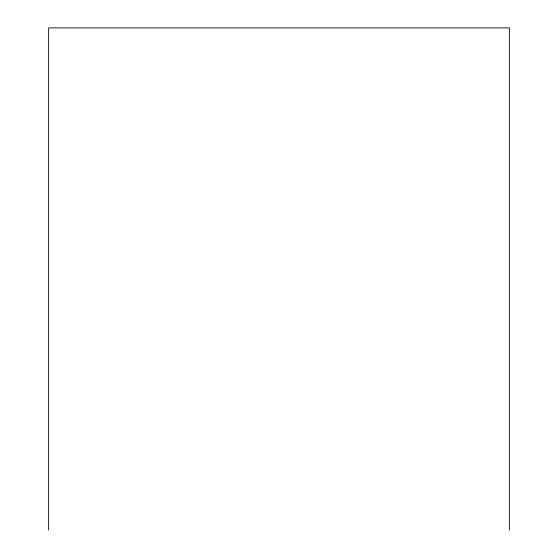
<?xml version="1.0" encoding="UTF-8"?>
<svg xmlns="http://www.w3.org/2000/svg" width="558" height="558" viewBox="0 0 558 558"><rect width="100%" height="100%" fill="white"/><g stroke="black" fill="none" stroke-linecap="round" stroke-linejoin="round"><path stroke-width="0.84" d="M509.363 530.1L509.363 27.9L48.637 27.9L48.637 530.1"/></g></svg>
